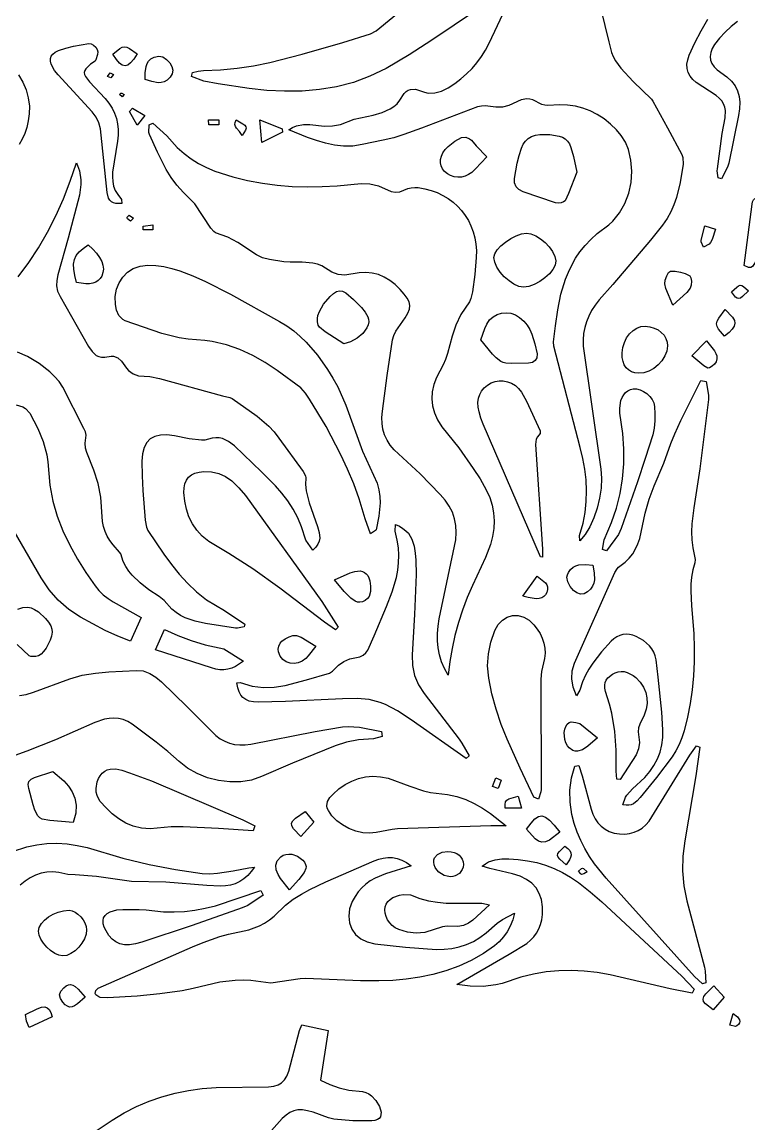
# Model space of a CAD drawing. Header units: centimetres. Extents: x -3.3 to 24.3, y 4.5 to 22.4.
# Drawn here: x -0.43 to 3.84, y 11.76 to 18.24 of the extents above; entities that cross this region are included whole.
import ezdxf

# ---------------------------------------------------------------- set-up
doc = ezdxf.new("R2010")
doc.units = ezdxf.units.CM
doc.layers.add('CUT', color=7, linetype='Continuous')

msp = doc.modelspace()

# ---------------------------------------------------------------- linework, layer by layer
at = {"layer": 'CUT'}
for points in [[(2.241012, 18.311483), (1.978483, 18.134591), (1.846135, 18.048142), (1.710461, 17.967703), (1.615495, 17.921418), (1.518411, 17.88575), (1.419457, 17.859908), (1.318878, 17.843105), (1.216921, 17.834549), (1.113832, 17.833453), (1.009858, 17.839026), (0.905244, 17.850478), (0.723446, 17.876434), (0.638722, 17.892727), (0.567063, 17.919457), (0.572921, 17.944846), (0.605491, 17.951244), (0.638071, 17.95504), (0.737013, 17.958766), (0.834753, 17.968592), (0.931468, 17.983618), (1.027336, 18.002944), (1.217235, 18.050893), (1.456381, 18.120314), (1.618919, 18.171999), (1.651428, 18.189708), (1.925217, 18.414622)], [(2.973545, 18.315934), (3.019133, 18.125348), (3.036253, 18.062393), (3.045574, 18.037312), (3.058173, 18.013012), (3.090152, 17.96883), (3.162422, 17.891816), (3.269837, 17.786232), (3.278274, 17.774633), (3.365306, 17.618558), (3.449267, 17.460858), (3.455056, 17.443889), (3.456653, 17.405018), (3.438937, 17.295915), (3.417027, 17.207923), (3.402268, 17.165349), (3.384234, 17.124088), (3.362371, 17.084412), (3.336126, 17.046593), (3.264843, 16.957743), (3.043236, 16.697239), (2.963066, 16.607279), (2.938789, 16.575608), (2.918557, 16.543864), (2.9016, 16.511319), (2.888001, 16.477914), (2.87784, 16.443586), (2.8712, 16.408275), (2.868163, 16.37192), (2.86881, 16.334459), (2.973424, 15.610361), (2.977159, 15.556769), (2.974253, 15.499287), (2.965276, 15.439982), (2.950796, 15.380921), (2.931382, 15.324172), (2.907603, 15.271802), (2.880028, 15.225878), (2.849226, 15.188468), (2.848093, 15.220882), (2.868227, 15.292751), (2.880681, 15.356218), (2.887494, 15.419701), (2.889099, 15.483198), (2.885929, 15.546706), (2.878419, 15.610226), (2.867003, 15.673753), (2.852113, 15.737287), (2.696919, 16.334017), (2.695403, 16.358972), (2.706019, 16.454199), (2.719612, 16.547928), (2.738502, 16.639247), (2.76501, 16.727244), (2.781845, 16.769713), (2.801455, 16.811009), (2.824129, 16.851018), (2.850157, 16.889628), (2.879829, 16.926723), (2.913435, 16.96219), (2.951266, 16.995914), (3.019185, 17.04736), (3.042605, 17.069118), (3.082923, 17.118376), (3.114428, 17.173959), (3.136986, 17.234265), (3.150462, 17.297695), (3.154721, 17.362649), (3.149628, 17.427527), (3.135048, 17.490729), (3.117209, 17.534045), (3.093247, 17.572429), (3.064021, 17.607315), (3.030388, 17.640137), (2.991841, 17.671689), (2.951847, 17.697803), (2.910393, 17.718677), (2.867466, 17.734507), (2.823055, 17.745491), (2.777145, 17.751825), (2.729726, 17.753705), (2.662262, 17.750487), (2.643077, 17.751636), (2.625068, 17.755581), (2.574103, 17.782808), (2.55637, 17.787386), (2.538742, 17.788764), (2.503609, 17.782847), (2.431527, 17.749792), (2.39404, 17.740483), (2.355202, 17.739065), (2.29313, 17.74814), (2.270576, 17.746356), (2.247936, 17.741412), (1.918985, 17.615767), (1.815726, 17.578479), (1.755407, 17.560214), (1.693917, 17.545314), (1.569772, 17.51944), (1.514483, 17.511502), (1.460411, 17.510887), (1.407141, 17.516613), (1.35426, 17.527697), (1.301355, 17.543154), (1.24801, 17.562003), (1.138346, 17.605943), (1.161062, 17.619654), (1.182854, 17.629277), (1.224045, 17.638573), (1.262682, 17.638466), (1.348151, 17.628644), (1.395431, 17.630075), (1.442039, 17.638826), (1.523707, 17.668874), (1.635379, 17.693701), (1.686724, 17.708361), (1.733782, 17.729573), (1.755106, 17.743613), (1.774641, 17.760465), (1.79215, 17.780518), (1.817389, 17.819506), (1.828492, 17.831281), (1.840642, 17.839643), (1.853781, 17.844745), (1.882789, 17.845784), (1.936212, 17.82767), (1.956928, 17.823157), (1.997242, 17.823441), (2.036495, 17.834451), (2.075198, 17.854168), (2.113918, 17.879335), (2.15023, 17.906511), (2.184128, 17.935797), (2.215603, 17.967296), (2.244649, 18.001112), (2.271258, 18.037347), (2.295423, 18.076102), (2.317136, 18.117483), (2.429822, 18.357168)], [(3.776106, 18.244532), (3.738706, 18.214329), (3.703072, 18.181489), (3.670148, 18.146141), (3.640878, 18.108416), (3.627026, 18.084648), (3.618768, 18.061319), (3.615972, 18.038646), (3.618509, 18.016846), (3.626249, 17.996137), (3.639063, 17.976736), (3.65682, 17.958859), (3.713057, 17.919246), (3.740456, 17.89365), (3.761732, 17.865855), (3.777029, 17.835783), (3.786489, 17.803354), (3.790257, 17.768489), (3.788475, 17.731106), (3.781286, 17.691128), (3.724939, 17.409899), (3.717279, 17.38641), (3.682662, 17.318606), (3.662832, 17.324389), (3.657629, 17.364623), (3.65811, 17.377739), (3.686098, 17.584774), (3.70464, 17.676979), (3.705958, 17.720897), (3.702062, 17.74074), (3.694798, 17.759275), (3.683917, 17.776577), (3.66917, 17.792726), (3.650308, 17.807796), (3.533617, 17.884697), (3.513211, 17.903282), (3.497469, 17.923278), (3.486501, 17.944737), (3.48042, 17.967713), (3.479336, 17.992257), (3.483361, 18.018423), (3.492607, 18.046262), (3.525381, 18.119366), (3.561995, 18.189775), (3.602448, 18.257459)], [(-0.450102, 17.929672), (-0.424783, 17.887671), (-0.405737, 17.842775), (-0.393007, 17.795264), (-0.386641, 17.745416), (-0.388399, 17.700904), (-0.393593, 17.659616), (-0.402155, 17.621271), (-0.414015, 17.58559), (-0.429104, 17.552291), (-0.447351, 17.521096)], [(-0.45201, 16.741779), (-0.389891, 16.825197), (-0.332445, 16.91301), (-0.27949, 17.005045), (-0.230846, 17.101129), (-0.186333, 17.201086), (-0.14577, 17.304745), (-0.108977, 17.41193), (-0.090912, 17.364843), (-0.083136, 17.313285), (-0.083234, 17.284957), (-0.091663, 17.221462), (-0.157902, 16.969475), (-0.218241, 16.754062), (-0.225519, 16.720642), (-0.22659, 16.688881), (-0.220308, 16.657745), (-0.205526, 16.626196), (-0.038038, 16.332355), (-0.017654, 16.301759), (0.006844, 16.27956), (0.021345, 16.272554), (0.037724, 16.268782), (0.056266, 16.26862), (0.093398, 16.275136), (0.108267, 16.27448), (0.134367, 16.264533), (0.155936, 16.245416), (0.1839, 16.203589), (0.195662, 16.190049), (0.222896, 16.170613), (0.255168, 16.160095), (0.321366, 16.155044), (0.378898, 16.143128), (0.748538, 16.041411), (0.792752, 16.032072), (0.805137, 16.025804), (0.952644, 15.921908), (1.021061, 15.863474), (1.051861, 15.830128), (1.079597, 15.793074), (1.222128, 15.597198), (1.236733, 15.571187), (1.238501, 15.558629), (1.237492, 15.520484), (1.240909, 15.483483), (1.257671, 15.412057), (1.307513, 15.273488), (1.31777, 15.238349), (1.320475, 15.203583), (1.317154, 15.186199), (1.309736, 15.168739), (1.297484, 15.151148), (1.279663, 15.133368), (1.237933, 15.192399), (1.212928, 15.270515), (1.190822, 15.324574), (1.16402, 15.375434), (1.133044, 15.423472), (1.09841, 15.469065), (1.06064, 15.512589), (0.977766, 15.594937), (0.818635, 15.746789), (0.785034, 15.773521), (0.748975, 15.79064), (0.729671, 15.794776), (0.709329, 15.795525), (0.687806, 15.79256), (0.645617, 15.780873), (0.624681, 15.780017), (0.552894, 15.788525), (0.4659, 15.805935), (0.421738, 15.811427), (0.383489, 15.810501), (0.351103, 15.802924), (0.324528, 15.788461), (0.303713, 15.766878), (0.288607, 15.737941), (0.27916, 15.701416), (0.275319, 15.657069), (0.275969, 15.570641), (0.280523, 15.484125), (0.294388, 15.311171), (0.3028, 15.26966), (0.310748, 15.249783), (0.404672, 15.109885), (0.448119, 15.050418), (0.493903, 14.993084), (0.542959, 14.938742), (0.596224, 14.888254), (0.654632, 14.842479), (0.760461, 14.778118), (0.88101, 14.699301), (0.87627, 14.68183), (0.837618, 14.67501), (0.825054, 14.675217), (0.737194, 14.687776), (0.649727, 14.702854), (0.58809, 14.716221), (0.529647, 14.735904), (0.502154, 14.749575), (0.476096, 14.766578), (0.451686, 14.787497), (0.405015, 14.838208), (0.376648, 14.860244), (0.316249, 14.901129), (0.264025, 14.941293), (0.217439, 14.985917), (0.197299, 15.010804), (0.179813, 15.037889), (0.165397, 15.067534), (0.150298, 15.111668), (0.144224, 15.122902), (0.105516, 15.165499), (0.086531, 15.190286), (0.071004, 15.216486), (0.05875, 15.243946), (0.049587, 15.272512), (0.043332, 15.30203), (0.033561, 15.446557), (0.017796, 15.526726), (-0.006681, 15.60456), (-0.049283, 15.707696), (-0.056921, 15.734786), (-0.058813, 15.763169), (-0.051749, 15.811027), (-0.056934, 15.83035), (-0.06553, 15.850282), (-0.18895, 16.093048), (-0.211991, 16.126023), (-0.237908, 16.155909), (-0.266318, 16.183118), (-0.329082, 16.231159), (-0.397215, 16.273447), (-0.455919, 16.297689)], [(-0.464332, 15.988759), (-0.42508, 15.976413), (-0.409934, 15.966736), (-0.383998, 15.938861), (-0.335839, 15.849756), (-0.305336, 15.773851), (-0.284437, 15.694815), (-0.278224, 15.653935), (-0.266877, 15.515621), (-0.249085, 15.422915), (-0.22283, 15.333549), (-0.18914, 15.247137), (-0.149045, 15.163298), (-0.103575, 15.081646), (-0.053759, 15.001798), (-0.000627, 14.923371), (0.021666, 14.896048), (0.047875, 14.871161), (0.076706, 14.848955), (0.106869, 14.829677), (0.270444, 14.736927), (0.207673, 14.597478), (0.133981, 14.627185), (0.059281, 14.661786), (-0.086026, 14.739264), (-0.154867, 14.784954), (-0.216358, 14.8391), (-0.270337, 14.901148), (-0.316645, 14.970542), (-0.673965, 15.584502)], [(-0.453779, 14.786209), (-0.425584, 14.796324), (-0.395796, 14.799297), (-0.376905, 14.795255), (-0.355553, 14.785181), (-0.333141, 14.770353), (-0.290729, 14.731558), (-0.273528, 14.710151), (-0.260862, 14.68911), (-0.254132, 14.669716), (-0.25348, 14.650599), (-0.257233, 14.628247), (-0.264701, 14.604196), (-0.28802, 14.557138), (-0.302489, 14.537205), (-0.317909, 14.521717), (-0.33359, 14.51221), (-0.347591, 14.508306), (-0.377708, 14.507731), (-0.388185, 14.512632), (-0.423506, 14.544985), (-0.458402, 14.578135)], [(-0.44474, 14.279285), (-0.405913, 14.285106), (-0.362601, 14.29742), (-0.149063, 14.377581), (-0.076486, 14.397523), (0.00169, 14.410708), (0.081041, 14.418537), (0.240796, 14.426761), (0.283075, 14.423056), (0.322019, 14.40909), (0.357793, 14.386871), (0.390561, 14.358408), (0.538971, 14.213846), (0.710009, 14.043781), (0.73579, 14.024487), (0.762601, 14.009275), (0.790511, 13.998105), (0.819587, 13.990935), (0.849898, 13.987725), (0.881513, 13.988435), (0.914498, 13.993023), (1.29368, 14.067351), (1.453866, 14.095238), (1.487226, 14.096609), (1.553412, 14.092167), (1.684193, 14.067539), (1.686734, 14.037174), (1.637373, 14.024385), (1.548679, 14.017625), (1.478666, 14.003657), (1.410377, 13.982714), (1.160163, 13.879962), (0.977864, 13.801421), (0.919313, 13.781561), (0.856381, 13.771495), (0.790991, 13.770738), (0.725064, 13.778808), (0.660522, 13.79522), (0.599288, 13.81949), (0.543283, 13.851135), (0.49443, 13.889671), (0.428318, 13.948511), (0.35955, 14.004565), (0.217307, 14.110808), (0.191613, 14.126392), (0.165076, 14.137079), (0.137882, 14.143272), (0.110215, 14.145372), (0.08226, 14.143782), (0.054201, 14.138904), (-0.001488, 14.120888), (-0.233498, 14.018631), (-0.402295, 13.952062), (-0.493479, 13.918439)], [(-0.485417, 13.361525), (-0.402098, 13.387919), (-0.342779, 13.401112), (-0.283497, 13.40823), (-0.224288, 13.409678), (-0.16519, 13.40586), (-0.10624, 13.397178), (-0.047474, 13.384037), (0.163344, 13.321561), (0.317234, 13.28423), (0.472583, 13.254158), (0.629233, 13.23066), (0.674388, 13.228736), (0.720349, 13.23271), (0.812461, 13.247334), (0.904402, 13.265724), (0.936314, 13.269241), (0.918038, 13.242348), (0.897536, 13.219175), (0.874957, 13.199696), (0.850451, 13.183886), (0.824167, 13.17172), (0.796255, 13.163171), (0.766863, 13.158215), (0.736141, 13.156826), (0.656137, 13.16007), (0.416187, 13.179872), (0.214129, 13.1851), (0.007185, 13.213917), (-0.117205, 13.224617), (-0.161287, 13.225566), (-0.212952, 13.237828), (-0.249296, 13.241407), (-0.284258, 13.239522), (-0.317923, 13.232592), (-0.350374, 13.221036), (-0.381697, 13.205274), (-0.411975, 13.185726), (-0.441294, 13.162811)], [(-0.058959, 11.674122), (0.099366, 11.779641), (0.170067, 11.82258), (0.242576, 11.859828), (0.316833, 11.891536), (0.392777, 11.917857), (0.470346, 11.93894), (0.549479, 11.954938), (0.630114, 11.966003), (0.712191, 11.972286), (1.019887, 11.975872), (1.050662, 11.980454), (1.075805, 11.988457), (1.096224, 12.000576), (1.112828, 12.017503), (1.126526, 12.039932), (1.138227, 12.068554), (1.200978, 12.308421), (1.215933, 12.340354), (1.370311, 12.30807), (1.325802, 12.015007), (1.380042, 11.990388), (1.435391, 11.971029), (1.492139, 11.957658), (1.572621, 11.948299), (1.592317, 11.942722), (1.609841, 11.934466), (1.625371, 11.923726), (1.651149, 11.895581), (1.671059, 11.859855), (1.680641, 11.826845), (1.680442, 11.8129), (1.676847, 11.800904), (1.669807, 11.79104), (1.659268, 11.783488), (1.645182, 11.778431), (1.627496, 11.77605), (1.514787, 11.776384), (1.402326, 11.786454), (1.372025, 11.793127), (1.282623, 11.826725), (1.24834, 11.83593), (1.218381, 11.840621), (1.191783, 11.840606), (1.167581, 11.835694), (1.144812, 11.825692), (1.122511, 11.810411), (1.099714, 11.789658), (0.878639, 11.540427)]]:
    msp.add_lwpolyline(points, dxfattribs=at)
for points in [[(-0.017693, 17.71175), (-0.217934, 17.929823), (-0.239137, 17.95609), (-0.25932, 17.993192), (-0.263251, 18.00993), (-0.2629, 18.025364), (-0.258137, 18.03942), (-0.248833, 18.052028), (-0.234857, 18.063115), (-0.216079, 18.072609), (-0.172841, 18.087589), (-0.128035, 18.098785), (-0.036659, 18.114346), (-0.023582, 18.112172), (-0.009066, 18.104011), (0.003945, 18.092376), (0.012508, 18.079781), (0.015411, 18.065984), (0.014223, 18.05024), (0.005043, 18.018706), (-0.000262, 18.011136), (-0.026977, 17.99237), (-0.053979, 17.966122), (-0.061106, 17.954809), (-0.064014, 17.943806), (-0.062728, 17.932436), (-0.057272, 17.920027), (-0.033946, 17.88939), (0.058783, 17.790889), (0.081245, 17.763462), (0.099699, 17.73483), (0.114247, 17.705035), (0.124988, 17.67412), (0.132023, 17.642126), (0.135452, 17.609095), (0.135376, 17.575069), (0.131894, 17.54009), (0.102326, 17.357907), (0.101364, 17.329968), (0.103357, 17.302633), (0.108949, 17.276017), (0.118779, 17.250236), (0.13349, 17.225405), (0.15592, 17.197316), (0.15768, 17.17376), (0.122278, 17.173348), (0.108149, 17.177046), (0.096338, 17.183465), (0.086796, 17.192695), (0.079475, 17.204825), (0.071306, 17.238145), (0.032234, 17.613153), (0.021987, 17.648701), (0.005638, 17.681454)], [(0.14447, 18.084288), (0.159055, 18.092618), (0.172425, 18.095554), (0.186244, 18.093126), (0.202177, 18.085365), (0.247042, 18.053971), (0.226686, 18.023078), (0.20851, 18.000877), (0.191794, 17.987388), (0.175821, 17.982629), (0.159872, 17.986623), (0.14323, 17.999389), (0.125177, 18.020948), (0.104995, 18.051319)], [(0.406522, 17.888913), (0.388786, 17.884156), (0.370587, 17.883738), (0.332904, 17.89155), (0.293689, 17.903622), (0.295045, 17.94293), (0.299502, 17.979751), (0.305117, 17.996363), (0.314174, 18.011314), (0.327562, 18.024258), (0.346171, 18.034849), (0.37375, 18.040959), (0.398459, 18.035678), (0.420372, 18.021238), (0.43956, 17.999869), (0.451625, 17.978753), (0.456196, 17.957631), (0.452682, 17.936612), (0.440493, 17.915808), (0.423766, 17.8991)], [(0.108737, 17.931354), (0.093219, 17.912819), (0.07189, 17.919579), (0.087685, 17.94154)], [(0.169861, 17.815038), (0.158903, 17.801033), (0.143332, 17.814721), (0.150529, 17.822972), (0.156871, 17.822364)], [(0.219473, 17.73395), (0.292407, 17.69128), (0.246271, 17.634597), (0.201905, 17.715259)], [(2.100152, 15.356852), (2.081872, 15.393501), (2.058076, 15.428598), (2.028666, 15.462131), (1.909851, 15.582429), (1.75816, 15.724098), (1.734742, 15.752126), (1.715941, 15.781538), (1.701678, 15.812417), (1.691878, 15.844845), (1.686465, 15.878904), (1.685361, 15.914676), (1.68849, 15.952243), (1.716367, 16.161584), (1.74779, 16.370328), (1.755475, 16.397064), (1.768152, 16.423141), (1.82302, 16.501445), (1.83839, 16.527444), (1.847334, 16.55072), (1.849789, 16.572458), (1.845692, 16.593845), (1.834982, 16.616069), (1.817595, 16.640315), (1.793468, 16.667771), (1.76362, 16.696711), (1.732352, 16.720981), (1.6996, 16.740401), (1.665297, 16.754792), (1.629378, 16.763976), (1.591778, 16.767772), (1.55243, 16.766002), (1.468707, 16.752128), (1.42886, 16.75536), (1.390852, 16.768719), (1.332058, 16.806151), (1.306943, 16.815681), (1.2802, 16.822127), (1.217844, 16.828607), (1.145779, 16.828304), (1.110156, 16.831013), (1.025444, 16.843693), (0.984897, 16.854529), (0.948479, 16.871709), (0.838791, 16.944534), (0.780907, 16.975582), (0.706775, 17.000887), (0.697608, 17.007989), (0.680704, 17.028818), (0.58703, 17.171757), (0.518809, 17.237536), (0.480929, 17.280546), (0.447531, 17.326258), (0.417806, 17.374194), (0.36615, 17.474822), (0.319501, 17.578604), (0.316318, 17.591698), (0.318526, 17.636208), (0.338657, 17.645568), (0.421158, 17.571237), (0.482996, 17.503337), (0.522496, 17.467409), (0.564404, 17.435982), (0.608679, 17.408595), (0.655282, 17.384791), (0.704174, 17.364111), (0.808669, 17.330287), (0.896131, 17.308903), (0.983522, 17.292419), (1.070916, 17.280679), (1.158389, 17.273528), (1.246016, 17.270807), (1.333872, 17.272363), (1.422031, 17.278037), (1.563531, 17.291747), (1.615275, 17.288823), (1.665747, 17.277129), (1.739675, 17.243923), (1.765298, 17.239655), (1.791828, 17.242646), (1.837848, 17.26121), (1.858224, 17.266149), (1.879175, 17.268161), (1.899419, 17.267135), (1.938545, 17.260217), (1.97582, 17.250165), (2.011133, 17.237116), (2.044371, 17.221204), (2.075424, 17.202563), (2.104179, 17.181329), (2.130526, 17.157637), (2.154353, 17.131621), (2.175549, 17.103416), (2.194001, 17.073158), (2.209599, 17.040981), (2.22223, 17.007019), (2.231784, 16.971408), (2.23815, 16.934283), (2.241214, 16.895779), (2.240867, 16.85603), (2.232603, 16.754974), (2.219423, 16.654399), (2.208796, 16.614187), (2.20005, 16.595169), (2.15039, 16.519386), (2.120601, 16.457227), (2.097964, 16.392008), (2.071901, 16.289855), (2.060323, 16.256029), (2.046083, 16.223288), (2.006643, 16.149721), (1.990692, 16.107491), (1.981444, 16.065583), (1.978949, 16.023979), (1.98326, 15.982658), (1.994429, 15.941599), (2.012508, 15.900783), (2.037548, 15.86019), (2.138705, 15.735667), (2.223063, 15.614506), (2.262998, 15.552595), (2.299358, 15.488827), (2.319665, 15.444049), (2.334084, 15.398708), (2.342797, 15.352912), (2.345989, 15.306767), (2.343845, 15.260383), (2.336549, 15.213866), (2.324284, 15.167323), (2.294058, 15.089751), (2.218154, 14.926511), (2.187485, 14.854517), (2.159954, 14.781556), (2.135744, 14.707539), (2.115038, 14.632374), (2.098018, 14.555969), (2.084867, 14.478233), (2.075768, 14.399074), (2.053864, 14.43797), (2.036741, 14.477616), (2.024198, 14.517977), (2.016036, 14.559019), (2.012055, 14.600705), (2.012055, 14.643), (2.015836, 14.685869), (2.023198, 14.729277), (2.120061, 15.194984), (2.12287, 15.237717), (2.120553, 15.278948), (2.113013, 15.318664)], [(0.726603, 17.635798), (0.667914, 17.63705), (0.667193, 17.665148), (0.726751, 17.665148)], [(0.821068, 17.637647), (0.822479, 17.650314), (0.829932, 17.665562), (0.86927, 17.642147), (0.880279, 17.633241), (0.886067, 17.624767), (0.88705, 17.615646), (0.883641, 17.604803), (0.865307, 17.573638), (0.849351, 17.597713), (0.831073, 17.61704), (0.824374, 17.626807)], [(1.100648, 17.593301), (0.980973, 17.532456), (0.968706, 17.665238), (1.09896, 17.61308)], [(2.481428, 17.410524), (2.492017, 17.455335), (2.505775, 17.498953), (2.516342, 17.521759), (2.529837, 17.54054), (2.546274, 17.555474), (2.56567, 17.566739), (2.588043, 17.574514), (2.613408, 17.578977), (2.673182, 17.578679), (2.727622, 17.570081), (2.747652, 17.562994), (2.76386, 17.553262), (2.776976, 17.540296), (2.787728, 17.523507), (2.796845, 17.502306), (2.811925, 17.449526), (2.83275, 17.357846), (2.783032, 17.233062), (2.763088, 17.189801), (2.754189, 17.182175), (2.738879, 17.176997), (2.721453, 17.174915), (2.706206, 17.176575), (2.515877, 17.242461), (2.491284, 17.25483), (2.474462, 17.272207), (2.465794, 17.29398), (2.465662, 17.319535)], [(2.044489, 17.470773), (2.057601, 17.490026), (2.074862, 17.508657), (2.114562, 17.539258), (2.154429, 17.560711), (2.178678, 17.562789), (2.201518, 17.553829), (2.212466, 17.544955), (2.240581, 17.51228), (2.302236, 17.44811), (2.235615, 17.376407), (2.214218, 17.356441), (2.195401, 17.343284), (2.174861, 17.334217), (2.15329, 17.329158), (2.131382, 17.328027), (2.109829, 17.330742), (2.089325, 17.337222), (2.070562, 17.347387), (2.054234, 17.361155), (2.041969, 17.377031), (2.03399, 17.394316), (2.030276, 17.412671), (2.030803, 17.431758), (2.035548, 17.451238)], [(3.958968, 16.961598), (3.915581, 16.880102), (3.865098, 16.801984), (3.855157, 16.79768), (3.841789, 16.79694), (3.815219, 16.807731), (3.861712, 17.169364), (3.865223, 17.183393), (3.871112, 17.194734), (3.888745, 17.210248), (3.912052, 17.217696), (3.93847, 17.218869), (3.953076, 17.216091), (3.968142, 17.20967), (3.996228, 17.188856), (4.007534, 17.17594), (4.015872, 17.162336), (4.020386, 17.148783), (4.020217, 17.136019), (3.9942, 17.046795)], [(0.226552, 17.087624), (0.207073, 17.069333), (0.191281, 17.08339), (0.187703, 17.089197), (0.188746, 17.092937), (0.200287, 17.104814)], [(0.339953, 17.017901), (0.283306, 17.018888), (0.282695, 17.04027), (0.338696, 17.048475)], [(2.462302, 16.698287), (2.43315, 16.717707), (2.405556, 16.742013), (2.381192, 16.769537), (2.36173, 16.79861), (2.348843, 16.827566), (2.344202, 16.854736), (2.349489, 16.876281), (2.36399, 16.899771), (2.385756, 16.923734), (2.41284, 16.946698), (2.443291, 16.967191), (2.475162, 16.983742), (2.506505, 16.994879), (2.535369, 16.99913), (2.562106, 16.995133), (2.590458, 16.983521), (2.618882, 16.965753), (2.645835, 16.943289), (2.669775, 16.91759), (2.689157, 16.890116), (2.70244, 16.862327), (2.70808, 16.835684), (2.70406, 16.811352), (2.69084, 16.785512), (2.670212, 16.759628), (2.643964, 16.735163), (2.613888, 16.713582), (2.581774, 16.696347), (2.549413, 16.684924), (2.518595, 16.680775), (2.491342, 16.68542)], [(3.561825, 16.958171), (3.583547, 17.041451), (3.647602, 17.023218), (3.626416, 16.960924), (3.617632, 16.943278), (3.609893, 16.934967), (3.575557, 16.916656), (3.562573, 16.948133)], [(0.01739, 16.719429), (0.003392, 16.710352), (-0.013175, 16.70423), (-0.032535, 16.701003), (-0.054913, 16.700613), (-0.109628, 16.708108), (-0.119904, 16.750633), (-0.125531, 16.78658), (-0.126144, 16.817145), (-0.121376, 16.843518), (-0.11086, 16.866894), (-0.094231, 16.888463), (-0.071122, 16.90942), (-0.041165, 16.930956), (-0.013809, 16.905253), (0.008612, 16.880238), (0.02608, 16.85595), (0.038581, 16.832423), (0.046098, 16.809696), (0.048614, 16.787805), (0.046115, 16.766788), (0.038585, 16.74668), (0.029046, 16.731518)], [(0.850777, 16.314499), (0.771398, 16.342727), (0.688006, 16.362018), (0.644617, 16.367872), (0.546572, 16.375206), (0.494304, 16.383488), (0.392369, 16.409164), (0.176417, 16.482781), (0.162233, 16.491699), (0.140259, 16.515157), (0.12619, 16.545011), (0.119284, 16.57994), (0.118742, 16.625897), (0.125976, 16.668514), (0.140569, 16.707016), (0.162105, 16.740627), (0.190168, 16.76857), (0.224342, 16.790069), (0.26421, 16.804348), (0.309356, 16.81063), (0.356586, 16.809393), (0.404297, 16.802515), (0.4515, 16.791191), (0.497204, 16.776619), (0.574166, 16.747067), (0.649427, 16.714023), (0.796135, 16.640135), (1.083352, 16.479858), (1.127187, 16.45338), (1.167912, 16.423948), (1.205869, 16.391775), (1.241402, 16.357073), (1.306571, 16.280927), (1.366167, 16.197209), (1.39779, 16.146164), (1.425999, 16.094055), (1.474305, 15.987171), (1.57244, 15.715536), (1.657163, 15.528252), (1.667715, 15.489368), (1.673376, 15.450382), (1.674832, 15.411302), (1.667871, 15.332899), (1.652314, 15.254232), (1.648733, 15.248932), (1.618346, 15.229942), (1.588244, 15.317506), (1.552279, 15.435487), (1.520274, 15.523907), (1.484361, 15.610481), (1.444959, 15.695407), (1.357364, 15.861104), (1.26084, 16.022576), (1.237338, 16.05827), (1.208754, 16.088593), (1.070918, 16.190275), (0.99993, 16.236864), (0.926752, 16.278742)], [(3.498567, 16.67481), (3.478634, 16.65023), (3.396705, 16.574976), (3.35477, 16.674056), (3.349538, 16.699878), (3.351888, 16.722347), (3.35995, 16.74692), (3.370808, 16.766838), (3.381546, 16.775345), (3.410711, 16.77459), (3.440266, 16.76946), (3.469054, 16.760513), (3.495916, 16.748309), (3.502913, 16.736623), (3.50604, 16.715706), (3.504767, 16.692715)], [(3.771396, 16.681947), (3.782333, 16.689467), (3.792013, 16.692394), (3.801615, 16.690812), (3.812321, 16.684801), (3.841767, 16.659827), (3.805915, 16.625922), (3.793604, 16.617212), (3.783464, 16.613888), (3.774316, 16.615867), (3.76498, 16.623067), (3.741027, 16.6528)], [(1.473573, 16.647734), (1.519763, 16.609181), (1.566733, 16.561239), (1.587496, 16.534913), (1.603355, 16.507169), (1.607678, 16.492285), (1.608655, 16.476471), (1.60558, 16.459536), (1.597747, 16.441288), (1.5735, 16.40934), (1.540064, 16.3816), (1.501365, 16.360325), (1.461327, 16.347767), (1.352969, 16.418716), (1.319124, 16.445044), (1.311012, 16.457806), (1.306951, 16.476159), (1.30665, 16.496278), (1.309816, 16.51434), (1.318423, 16.53746), (1.343164, 16.581263), (1.380785, 16.626253), (1.400662, 16.644376), (1.418902, 16.655496), (1.436481, 16.659703), (1.454379, 16.657086)], [(3.664882, 16.43388), (3.656015, 16.449771), (3.653219, 16.464865), (3.656521, 16.480797), (3.665948, 16.499197), (3.703283, 16.549938), (3.74695, 16.504485), (3.757747, 16.485788), (3.761165, 16.468464), (3.757188, 16.451526), (3.7458, 16.43399), (3.726984, 16.41487), (3.700725, 16.39318)], [(2.59783, 16.288042), (2.597196, 16.265732), (2.587582, 16.248984), (2.570717, 16.238191), (2.548332, 16.233749), (2.447855, 16.231731), (2.41458, 16.233853), (2.399554, 16.237388), (2.384632, 16.24439), (2.35848, 16.264493), (2.336873, 16.287532), (2.267469, 16.370566), (2.291092, 16.437794), (2.302815, 16.463811), (2.318855, 16.487992), (2.33921, 16.506918), (2.362877, 16.520442), (2.388851, 16.528416), (2.416126, 16.530693), (2.4437, 16.527124), (2.470566, 16.517563), (2.49572, 16.501861), (2.519426, 16.480326), (2.538918, 16.456743), (2.554739, 16.431394), (2.567434, 16.404562), (2.585621, 16.347575)], [(3.34912, 16.27616), (3.331661, 16.248617), (3.309466, 16.22381), (3.283713, 16.202859), (3.255576, 16.186888), (3.226233, 16.177019), (3.196859, 16.174374), (3.173251, 16.177319), (3.152806, 16.183796), (3.135558, 16.193766), (3.121539, 16.207189), (3.110782, 16.224024), (3.10332, 16.244233), (3.099185, 16.267774), (3.09841, 16.294609), (3.102255, 16.325793), (3.111266, 16.355367), (3.124716, 16.382484), (3.141878, 16.406297), (3.162026, 16.42596), (3.184433, 16.440624), (3.208372, 16.449445), (3.233117, 16.451575), (3.261009, 16.447797), (3.286482, 16.440196), (3.309119, 16.42914), (3.328501, 16.414998), (3.344211, 16.39814), (3.355831, 16.378935), (3.362943, 16.357751), (3.365128, 16.33496), (3.360668, 16.305315)], [(3.507948, 16.276592), (3.594025, 16.366111), (3.641228, 16.306228), (3.64934, 16.291741), (3.654215, 16.27649), (3.654975, 16.259994), (3.650738, 16.241775), (3.64167, 16.228244), (3.627092, 16.215408), (3.611951, 16.206595), (3.601191, 16.205131), (3.579197, 16.218107)], [(2.374826, 16.129705), (2.399657, 16.129194), (2.42441, 16.124359), (2.448236, 16.115276), (2.470287, 16.102018), (2.489713, 16.08466), (2.505667, 16.063274), (2.535089, 16.009978), (2.615389, 15.836245), (2.615954, 15.819193), (2.601321, 15.800177), (2.593625, 15.785936), (2.587923, 15.755976), (2.630287, 15.139169), (2.630422, 15.093444), (2.618267, 15.093992), (2.28191, 15.875577), (2.26787, 15.910857), (2.256797, 15.947074), (2.251641, 15.975678), (2.250631, 16.002359), (2.253706, 16.027034), (2.26081, 16.049622), (2.271882, 16.070041), (2.286864, 16.088208), (2.305698, 16.104044), (2.328326, 16.117464), (2.350766, 16.12582)], [(3.526144, 15.058752), (3.513912, 15.017267), (3.506113, 14.975649), (3.50205, 14.933916), (3.501025, 14.892085), (3.505302, 14.8082), (3.519622, 14.641379), (3.522379, 14.558863), (3.521577, 14.476611), (3.517156, 14.394644), (3.509055, 14.312984), (3.497214, 14.231655), (3.481571, 14.150679), (3.462066, 14.070078), (3.449521, 14.030188), (3.433428, 13.991032), (3.414086, 13.953402), (3.391793, 13.918092), (3.299988, 13.796836), (3.203532, 13.678924), (3.18559, 13.658355), (3.164396, 13.641539), (3.151789, 13.635893), (3.137422, 13.632811), (3.120977, 13.632834), (3.102138, 13.636504), (3.117658, 13.680505), (3.12531, 13.692915), (3.159545, 13.730177), (3.230796, 13.796543), (3.260182, 13.830767), (3.285118, 13.86704), (3.305459, 13.905316), (3.321062, 13.945548), (3.331782, 13.98769), (3.337475, 14.031696), (3.337998, 14.07752), (3.331581, 14.180583), (3.310557, 14.386297), (3.297529, 14.48885), (3.292452, 14.512562), (3.283973, 14.534206), (3.272447, 14.553865), (3.258227, 14.571621), (3.223123, 14.601755), (3.181497, 14.625267), (3.161355, 14.633062), (3.141461, 14.63765), (3.121931, 14.639031), (3.102878, 14.637207), (3.084419, 14.632179), (3.066668, 14.62395), (3.049741, 14.612521), (3.033752, 14.597892), (2.976771, 14.535577), (2.925183, 14.469621), (2.902565, 14.434558), (2.88268, 14.397721), (2.865989, 14.358823), (2.850072, 14.310237), (2.829121, 14.275995), (2.810304, 14.328491), (2.801909, 14.377604), (2.804343, 14.424309), (2.818012, 14.469579), (3.055129, 15.002556), (3.06831, 15.024102), (3.076921, 15.033486), (3.115447, 15.062532), (3.139973, 15.086531), (3.160474, 15.112795), (3.177336, 15.14107), (3.19094, 15.1711), (3.201673, 15.20263), (3.23297, 15.352333), (3.25695, 15.432895), (3.286608, 15.511595), (3.343738, 15.645478), (3.384322, 15.760763), (3.407088, 15.817298), (3.444076, 15.896755), (3.561161, 16.132378), (3.591687, 16.125736), (3.605735, 16.04593), (3.605516, 16.019894), (3.554752, 15.611635), (3.518826, 15.38209), (3.507487, 15.288371), (3.505463, 15.241471), (3.506995, 15.194467), (3.512925, 15.147299), (3.528159, 15.078999)], [(3.090939, 16.013407), (3.098084, 16.032089), (3.10744, 16.048196), (3.118838, 16.061519), (3.132109, 16.07185), (3.147083, 16.078982), (3.16359, 16.082706), (3.183456, 16.082263), (3.204068, 16.077003), (3.224442, 16.067545), (3.243595, 16.054507), (3.260542, 16.038506), (3.274302, 16.020161), (3.28389, 16.000091), (3.288322, 15.978912), (3.2906, 15.936762), (3.290581, 15.894139), (3.286831, 15.852144), (3.277916, 15.811878), (3.234375, 15.6734), (3.188964, 15.535491), (3.092997, 15.261442), (3.076276, 15.226587), (3.006942, 15.128987), (2.981858, 15.137272), (2.991819, 15.194695), (3.034945, 15.296399), (3.064114, 15.381384), (3.085867, 15.467289), (3.100337, 15.55411), (3.107654, 15.641841), (3.107952, 15.730477), (3.101362, 15.820013), (3.084401, 15.939676), (3.083961, 15.969148)], [(0.536558, 15.374402), (0.526906, 15.422044), (0.522262, 15.472815), (0.523076, 15.500425), (0.527954, 15.52459), (0.536823, 15.545289), (0.549611, 15.562503), (0.566246, 15.576212), (0.586655, 15.586394), (0.610766, 15.593031), (0.638505, 15.596102), (0.683754, 15.594368), (0.726498, 15.584934), (0.766374, 15.567492), (0.803018, 15.541732), (0.845559, 15.500883), (0.883142, 15.455477), (1.333317, 14.831998), (1.429706, 14.680478), (1.412573, 14.665448), (1.347512, 14.710451), (1.085698, 14.910788), (0.927879, 15.023903), (0.785793, 15.115071), (0.66809, 15.184784), (0.629905, 15.216067), (0.597893, 15.250719), (0.571819, 15.288691), (0.551452, 15.329934)], [(1.454408, 14.25965), (1.119275, 14.243015), (0.958851, 14.239661), (0.930203, 14.241235), (0.905931, 14.246044), (0.885697, 14.254263), (0.869164, 14.266071), (0.855994, 14.281643), (0.845848, 14.301157), (0.838388, 14.324789), (0.833276, 14.352716), (0.85178, 14.354589), (0.92376, 14.334003), (0.989042, 14.326495), (1.053315, 14.328735), (1.116813, 14.338439), (1.242413, 14.371112), (1.377113, 14.409647), (1.394566, 14.421525), (1.430067, 14.457796), (1.461716, 14.47964), (1.497641, 14.494039), (1.557103, 14.505257), (1.57582, 14.515825), (1.592079, 14.530127), (1.60296, 14.545985), (1.640769, 14.63055), (1.712431, 14.80144), (1.745414, 14.887956), (1.770826, 14.97328), (1.779023, 15.016453), (1.783904, 15.05993), (1.78524, 15.103682), (1.782797, 15.14768), (1.776345, 15.191896), (1.764109, 15.24577), (1.765185, 15.283795), (1.789168, 15.274052), (1.809722, 15.262171), (1.827097, 15.248365), (1.841541, 15.232852), (1.862631, 15.197564), (1.874983, 15.158031), (1.881899, 15.116846), (1.885843, 15.07495), (1.886745, 14.990781), (1.876873, 14.754541), (1.863822, 14.518442), (1.865505, 14.455874), (1.878068, 14.397006), (1.90111, 14.341637), (1.934229, 14.289566), (2.14036, 14.021859), (2.15644, 13.998485), (2.199644, 13.924582), (2.180806, 13.908005), (1.858447, 14.136177), (1.776612, 14.18942), (1.707845, 14.225741), (1.675858, 14.238423), (1.611673, 14.254563), (1.540526, 14.260714)], [(2.826438, 15.041886), (2.844488, 15.046843), (2.884072, 15.048843), (2.926539, 15.045165), (2.933474, 15.001308), (2.935158, 14.959969), (2.931885, 14.940557), (2.924721, 14.922151), (2.91281, 14.904877), (2.895292, 14.888858), (2.874275, 14.877776), (2.853056, 14.875435), (2.832176, 14.881868), (2.812178, 14.897105), (2.792033, 14.920849), (2.778192, 14.946675), (2.773909, 14.974041), (2.776369, 14.988134), (2.782439, 15.002409), (2.795149, 15.0204), (2.809904, 15.033315)], [(1.556519, 14.827014), (1.541934, 14.828444), (1.528098, 14.833475), (1.502444, 14.851107), (1.463596, 14.890409), (1.408188, 14.960046), (1.500096, 15.000808), (1.527172, 15.009139), (1.55766, 15.011448), (1.571183, 15.008622), (1.583322, 15.0031), (1.593901, 14.994851), (1.602743, 14.983845), (1.609669, 14.97005), (1.614503, 14.953436), (1.619698, 14.921243), (1.61958, 14.88982), (1.610337, 14.861395), (1.601103, 14.849003), (1.58816, 14.838195), (1.571908, 14.829995)], [(2.545371, 14.855274), (2.514912, 14.86329), (2.598486, 14.980554), (2.647598, 14.941131), (2.655734, 14.930131), (2.660294, 14.917421), (2.660321, 14.902375), (2.654854, 14.884366), (2.647441, 14.870891), (2.637972, 14.860568), (2.626036, 14.853369), (2.61122, 14.849267), (2.593112, 14.848235)], [(2.454298, 14.748938), (2.486851, 14.749173), (2.519465, 14.74037), (2.550861, 14.722326), (2.579761, 14.694842), (2.5992, 14.669434), (2.615474, 14.64294), (2.628373, 14.615451), (2.637688, 14.587057), (2.64321, 14.557848), (2.644729, 14.527913), (2.642037, 14.497344), (2.6246, 14.420595), (2.619881, 14.3753), (2.621789, 13.726426), (2.620135, 13.712625), (2.606169, 13.669713), (2.579594, 13.681487), (2.497942, 13.85055), (2.421505, 14.021608), (2.387563, 14.108757), (2.357707, 14.197451), (2.332868, 14.288038), (2.313972, 14.380869), (2.30742, 14.453031), (2.311606, 14.52393), (2.32605, 14.59349), (2.350275, 14.661638), (2.369795, 14.696015), (2.394491, 14.722158), (2.423085, 14.739866)], [(0.756549, 14.552547), (0.871755, 14.481089), (0.82553, 14.450241), (0.80291, 14.44007), (0.780263, 14.433403), (0.757323, 14.430238), (0.733822, 14.430576), (0.709494, 14.434418), (0.684073, 14.441762), (0.35473, 14.547184), (0.408067, 14.666268), (0.485316, 14.632369), (0.56519, 14.602462), (0.647295, 14.577728)], [(1.140473, 14.624257), (1.163218, 14.631446), (1.184114, 14.631605), (1.211964, 14.621737), (1.297077, 14.568804), (1.252749, 14.511866), (1.238637, 14.496874), (1.216763, 14.480461), (1.193289, 14.470516), (1.169254, 14.466836), (1.145698, 14.469218), (1.123658, 14.477459), (1.104175, 14.491356), (1.088288, 14.510704), (1.077036, 14.535301), (1.075829, 14.551121), (1.079839, 14.569333), (1.087755, 14.586405), (1.098267, 14.598806), (1.118087, 14.612543)], [(3.040742, 14.404629), (3.057303, 14.412964), (3.074493, 14.418112), (3.092111, 14.420104), (3.109954, 14.41897), (3.127822, 14.414741), (3.162821, 14.397118), (3.17955, 14.383784), (3.204861, 14.356836), (3.223992, 14.327721), (3.236973, 14.29684), (3.243836, 14.264591), (3.244611, 14.231375), (3.239331, 14.197593), (3.228026, 14.163644), (3.201156, 14.110137), (3.194649, 14.087844), (3.192054, 14.065131), (3.199556, 14.002477), (3.194705, 13.964452), (3.180881, 13.928877), (3.085681, 13.785057), (3.067336, 13.786749), (3.062425, 13.832789), (3.063324, 13.957938), (3.055392, 14.066579), (3.036923, 14.17391), (3.023249, 14.227058), (2.999544, 14.302369), (2.995955, 14.322351), (2.995564, 14.340075), (2.998347, 14.355821), (3.00428, 14.369869), (3.01334, 14.382499)], [(2.775523, 14.110526), (2.787074, 14.119641), (2.798844, 14.122863), (2.826473, 14.120579), (2.84911, 14.113319), (2.952536, 14.030399), (2.896488, 13.981096), (2.864445, 13.959645), (2.835255, 13.95142), (2.82156, 13.951863), (2.808682, 13.955256), (2.786028, 13.970626), (2.776576, 13.982471), (2.767528, 13.999848), (2.761475, 14.019388), (2.758284, 14.060498), (2.761111, 14.079841), (2.766863, 14.096888)], [(3.141598, 13.466877), (3.168242, 13.47386), (3.193055, 13.484636), (3.216022, 13.499138), (3.237123, 13.517299), (3.256342, 13.539053), (3.497035, 13.928577), (3.536134, 13.981686), (3.555057, 13.974479), (3.532211, 13.805476), (3.465826, 13.422924), (3.454053, 13.334327), (3.452549, 13.246329), (3.46103, 13.158814), (3.479213, 13.071665), (3.582765, 12.680068), (3.586676, 12.657645), (3.589656, 12.58817), (3.570489, 12.582713), (3.524353, 12.626032), (3.004197, 13.203413), (2.935632, 13.287573), (2.905548, 13.331835), (2.878446, 13.377664), (2.854463, 13.425142), (2.833736, 13.47435), (2.816402, 13.525372), (2.802598, 13.578291), (2.791706, 13.650869), (2.791279, 13.722633), (2.800981, 13.793546), (2.820474, 13.863567), (2.843014, 13.865965), (2.86309, 13.805545), (2.915802, 13.61004), (2.92646, 13.580333), (2.939885, 13.553482), (2.956156, 13.529705), (2.975349, 13.50922), (2.997541, 13.492246), (3.022811, 13.478999), (3.051236, 13.469697), (3.082893, 13.464559), (3.113143, 13.463755)], [(-0.35599, 13.796349), (-0.248311, 13.831154), (-0.184541, 13.776172), (-0.156964, 13.745895), (-0.134483, 13.712578), (-0.118766, 13.675337), (-0.111481, 13.633283), (-0.114294, 13.585533), (-0.128875, 13.531198), (-0.266859, 13.544227), (-0.311788, 13.551523), (-0.324826, 13.558234), (-0.337027, 13.57115), (-0.354865, 13.603572), (-0.365077, 13.635052), (-0.390202, 13.731603), (-0.393592, 13.75465), (-0.388726, 13.772813), (-0.376045, 13.786557)], [(0.011184, 13.690758), (0.006684, 13.710439), (0.005352, 13.730785), (0.011687, 13.77097), (0.019099, 13.789553), (0.02917, 13.806293), (0.042287, 13.821554), (0.056493, 13.833075), (0.071667, 13.841132), (0.087691, 13.846), (0.121803, 13.847274), (0.157867, 13.839101), (0.201868, 13.824432), (0.332322, 13.776225), (0.867858, 13.548049), (0.938059, 13.512165), (0.928994, 13.481833), (0.724465, 13.497168), (0.517161, 13.507), (0.447984, 13.506543), (0.323726, 13.49443), (0.272074, 13.49797), (0.224478, 13.509387), (0.18045, 13.52786), (0.139499, 13.552569), (0.101133, 13.582693), (0.064865, 13.617413), (0.030202, 13.655907), (0.018981, 13.672372)], [(1.420713, 13.541747), (1.39242, 13.570085), (1.371059, 13.601365), (1.364759, 13.616473), (1.362263, 13.630557), (1.366641, 13.656002), (1.380117, 13.678388), (1.398614, 13.698407), (1.433588, 13.72918), (1.470132, 13.754973), (1.508264, 13.775542), (1.548006, 13.790641), (1.589376, 13.800025), (1.632395, 13.803451), (1.677082, 13.800672), (1.723458, 13.791444), (1.850404, 13.745439), (1.931199, 13.718454), (1.971917, 13.707685), (2.070782, 13.696638), (2.12586, 13.684715), (2.178412, 13.667107), (2.228786, 13.644325), (2.277326, 13.616882), (2.324381, 13.585289), (2.415415, 13.511704), (2.325677, 13.511582), (1.776959, 13.494157), (1.745709, 13.491151), (1.652456, 13.472033), (1.613916, 13.468273), (1.573352, 13.471581), (1.532258, 13.48127), (1.492125, 13.496653), (1.454446, 13.517041)], [(2.386466, 13.781223), (2.368547, 13.732409), (2.335574, 13.742832), (2.354682, 13.794297)], [(2.410654, 13.616192), (2.40956, 13.638112), (2.413323, 13.653592), (2.42105, 13.663961), (2.431842, 13.670552), (2.487746, 13.685768), (2.506708, 13.616192)], [(1.234783, 13.596389), (1.285645, 13.534273), (1.209456, 13.449172), (1.165922, 13.493947), (1.156121, 13.51126), (1.154565, 13.526834), (1.161452, 13.541901), (1.176985, 13.557694)], [(2.586962, 13.435975), (2.536586, 13.492739), (2.562778, 13.528366), (2.585555, 13.553387), (2.606356, 13.56769), (2.626619, 13.571161), (2.647781, 13.563684), (2.671282, 13.545148), (2.69856, 13.515436), (2.731052, 13.474437), (2.670377, 13.428206), (2.647372, 13.41736), (2.626953, 13.414925), (2.607392, 13.421072)], [(2.020837, 13.239888), (2.00855, 13.252645), (1.999055, 13.266941), (1.992815, 13.282369), (1.990293, 13.298525), (1.991523, 13.311651), (1.995889, 13.323649), (2.01299, 13.343485), (2.039526, 13.356476), (2.073429, 13.361065), (2.092864, 13.35955), (2.110517, 13.355291), (2.126132, 13.348504), (2.139453, 13.339403), (2.150225, 13.328204), (2.158193, 13.315122), (2.163102, 13.300372), (2.164695, 13.284169), (2.162983, 13.269458), (2.158345, 13.255726), (2.14169, 13.23252), (2.117524, 13.217187), (2.103497, 13.213297), (2.088639, 13.212364), (2.069817, 13.214908), (2.051934, 13.220614)], [(2.796423, 13.353256), (2.797787, 13.339722), (2.79515, 13.325902), (2.789136, 13.31181), (2.76947, 13.28286), (2.732131, 13.315185), (2.722518, 13.327325), (2.718845, 13.338257), (2.721038, 13.349086), (2.729025, 13.360919), (2.762088, 13.392016), (2.779197, 13.379416), (2.790434, 13.366492)], [(1.561756, 12.847558), (1.599838, 12.828986), (1.644893, 12.818539), (1.82515, 12.797955), (2.00593, 12.785217), (2.052399, 12.785644), (2.097453, 12.790438), (2.141029, 12.799656), (2.183069, 12.813356), (2.223511, 12.831596), (2.262295, 12.854432), (2.29936, 12.881922), (2.363589, 12.939315), (2.395739, 12.961219), (2.465435, 12.998962), (2.455119, 12.958794), (2.440642, 12.922159), (2.422296, 12.888762), (2.400374, 12.858311), (2.375169, 12.830513), (2.346972, 12.805075), (2.282776, 12.760108), (2.210964, 12.720484), (2.13748, 12.687166), (2.062447, 12.659794), (1.98599, 12.638007), (1.908233, 12.621445), (1.829302, 12.609748), (1.74932, 12.602555), (1.668412, 12.599508), (1.560931, 12.600555), (1.238283, 12.613961), (1.205795, 12.612456), (1.033015, 12.585847), (0.916097, 12.601802), (0.869858, 12.60375), (0.823819, 12.602627), (0.732282, 12.591948), (0.576422, 12.555105), (0.511118, 12.541899), (0.379604, 12.522823), (0.247226, 12.510626), (0.072075, 12.500548), (0.029935, 12.503006), (0.020956, 12.505652), (0.004445, 12.517718), (0.000452, 12.524951), (0.004689, 12.54287), (0.017531, 12.557045), (0.572077, 12.799696), (0.634543, 12.824648), (0.733727, 12.859982), (0.784231, 12.874441), (0.903717, 12.900335), (0.966672, 12.923794), (0.996228, 12.939483), (1.024571, 12.958256), (1.051752, 12.980447), (1.118331, 13.045203), (1.163766, 13.079838), (1.2124, 13.11055), (1.262509, 13.137593), (1.355671, 13.18252), (1.640662, 13.306142), (1.667447, 13.315945), (1.694254, 13.32252), (1.721137, 13.325557), (1.748147, 13.32475), (1.775338, 13.319792), (1.802764, 13.310374), (1.830477, 13.296189), (1.858531, 13.276931), (1.70709, 13.230063), (1.645319, 13.204546), (1.617388, 13.188163), (1.59157, 13.169257), (1.567975, 13.147749), (1.546712, 13.123557), (1.52789, 13.096603), (1.511617, 13.066807), (1.495891, 13.023039), (1.490557, 12.980665), (1.495047, 12.940809), (1.50879, 12.904592), (1.531217, 12.873134)], [(1.239875, 13.272825), (1.238994, 13.260917), (1.229499, 13.237889), (1.197546, 13.196307), (1.143273, 13.134487), (1.090429, 13.202668), (1.075963, 13.224948), (1.064148, 13.252827), (1.061995, 13.280242), (1.070759, 13.306222), (1.091699, 13.329794), (1.105777, 13.338519), (1.121471, 13.343763), (1.138259, 13.345682), (1.155616, 13.344431), (1.189947, 13.333039), (1.220275, 13.31083), (1.231081, 13.297722), (1.237426, 13.285073)], [(2.356207, 12.57585), (2.281306, 12.567645), (2.204316, 12.569134), (2.125547, 12.577892), (2.434299, 12.75653), (2.538475, 12.820627), (2.560274, 12.838956), (2.57932, 12.859155), (2.595503, 12.881276), (2.608711, 12.905372), (2.618836, 12.931494), (2.625765, 12.959697), (2.629389, 12.99003), (2.629376, 13.036309), (2.623278, 13.077821), (2.611001, 13.114603), (2.59245, 13.146692), (2.567528, 13.174126), (2.536143, 13.196941), (2.498197, 13.215174), (2.453597, 13.228864), (2.320528, 13.261286), (2.276159, 13.275431), (2.293975, 13.28926), (2.312476, 13.299836), (2.351106, 13.312875), (2.391204, 13.317831), (2.431921, 13.31799), (2.487783, 13.314461), (2.542379, 13.307018), (2.595671, 13.295622), (2.64762, 13.280232), (2.698186, 13.260809), (2.747331, 13.237311), (2.795015, 13.209699), (2.841199, 13.177933), (2.91097, 13.123124), (2.977814, 13.064791), (3.448358, 12.627079), (3.521965, 12.550244), (3.51032, 12.52759), (3.380638, 12.553835), (3.02686, 12.635637), (2.951062, 12.649003), (2.875566, 12.657628), (2.800369, 12.66127), (2.725465, 12.659683), (2.650851, 12.652624), (2.576524, 12.63985), (2.502478, 12.621115), (2.392778, 12.584346)], [(2.872836, 13.230274), (2.859793, 13.226157), (2.855004, 13.228774), (2.842259, 13.246199), (2.859495, 13.261119), (2.865501, 13.263236), (2.870466, 13.261614), (2.891853, 13.241188)], [(0.05362, 12.915914), (0.047805, 12.936044), (0.046652, 12.954187), (0.050198, 12.970347), (0.058476, 12.984524), (0.071522, 12.996723), (0.08937, 13.006944), (0.128237, 13.018628), (0.161978, 13.020599), (0.25914, 13.019406), (0.299146, 13.017664), (0.401888, 13.006998), (0.464199, 13.005394), (0.525808, 13.008407), (0.586785, 13.015704), (0.647197, 13.026951), (0.707114, 13.041816), (0.974605, 13.130806), (0.98831, 13.10451), (0.896802, 13.043707), (0.864401, 13.028715), (0.570285, 12.9256), (0.274548, 12.82721), (0.236762, 12.817005), (0.202874, 12.812162), (0.172575, 12.812649), (0.145555, 12.818429), (0.121503, 12.829468), (0.100111, 12.845732), (0.081067, 12.867186), (0.064063, 12.893795)], [(1.71913, 12.959638), (1.709961, 12.978441), (1.704291, 12.997847), (1.702407, 13.017265), (1.704595, 13.0361), (1.710544, 13.051705), (1.72044, 13.065986), (1.733777, 13.078661), (1.75005, 13.089448), (1.78938, 13.10422), (1.811426, 13.10764), (1.853629, 13.106982), (1.909504, 13.084764), (1.96039, 13.070842), (2.011884, 13.062181), (2.063851, 13.057592), (2.273715, 13.056152), (2.318453, 13.046768), (2.220699, 12.956564), (2.194223, 12.938888), (2.165064, 12.926128), (2.132287, 12.91977), (2.069181, 12.921879), (2.042463, 12.917352), (1.938209, 12.885279), (1.886778, 12.880817), (1.83576, 12.886559), (1.785079, 12.902327), (1.764773, 12.912783), (1.746823, 12.926216), (1.731513, 12.942032)], [(-0.316153, 12.93669), (-0.297944, 12.957318), (-0.274639, 12.975933), (-0.247368, 12.991766), (-0.217262, 13.004046), (-0.18545, 13.012005), (-0.153063, 13.014873), (-0.135568, 13.012124), (-0.117862, 13.00438), (-0.100713, 12.992492), (-0.084892, 12.977315), (-0.071166, 12.959701), (-0.060305, 12.940506), (-0.053078, 12.920581), (-0.050254, 12.900781), (-0.053324, 12.874289), (-0.062767, 12.84741), (-0.077466, 12.821367), (-0.096309, 12.797383), (-0.118181, 12.77668), (-0.141966, 12.760483), (-0.166552, 12.750015), (-0.190823, 12.746498), (-0.213711, 12.75067), (-0.237789, 12.761599), (-0.261727, 12.777918), (-0.284195, 12.798258), (-0.303862, 12.821252), (-0.319399, 12.845532), (-0.329476, 12.869729), (-0.332762, 12.892476), (-0.328136, 12.91482)], [(-0.100613, 12.551429), (-0.057696, 12.503352), (-0.102819, 12.463813), (-0.120485, 12.452563), (-0.135868, 12.446733), (-0.149705, 12.446126), (-0.16273, 12.450546), (-0.175681, 12.459798), (-0.189293, 12.473685), (-0.204358, 12.496352), (-0.208546, 12.517972), (-0.201756, 12.538834), (-0.183884, 12.559227), (-0.169989, 12.569919), (-0.157187, 12.576322), (-0.144664, 12.578055), (-0.131603, 12.574737), (-0.117191, 12.565989)], [(3.637014, 12.570376), (3.69745, 12.504511), (3.633576, 12.430158), (3.588221, 12.464557), (3.57703, 12.478667), (3.573532, 12.492454), (3.577755, 12.507217), (3.589725, 12.524258)], [(-0.253008, 12.388281), (-0.388531, 12.325603), (-0.403722, 12.3624), (-0.408322, 12.401055), (-0.339796, 12.43614), (-0.315495, 12.444375), (-0.296481, 12.446266), (-0.28174, 12.441707), (-0.270258, 12.430593), (-0.261019, 12.412819)], [(3.776433, 12.388974), (3.788805, 12.370292), (3.790035, 12.361234), (3.787869, 12.352296), (3.782237, 12.343428), (3.773069, 12.334577), (3.765274, 12.332321), (3.731299, 12.338649), (3.751313, 12.408754)]]:
    msp.add_lwpolyline(points, close=True, dxfattribs=at)

doc.saveas('drawing.dxf')
